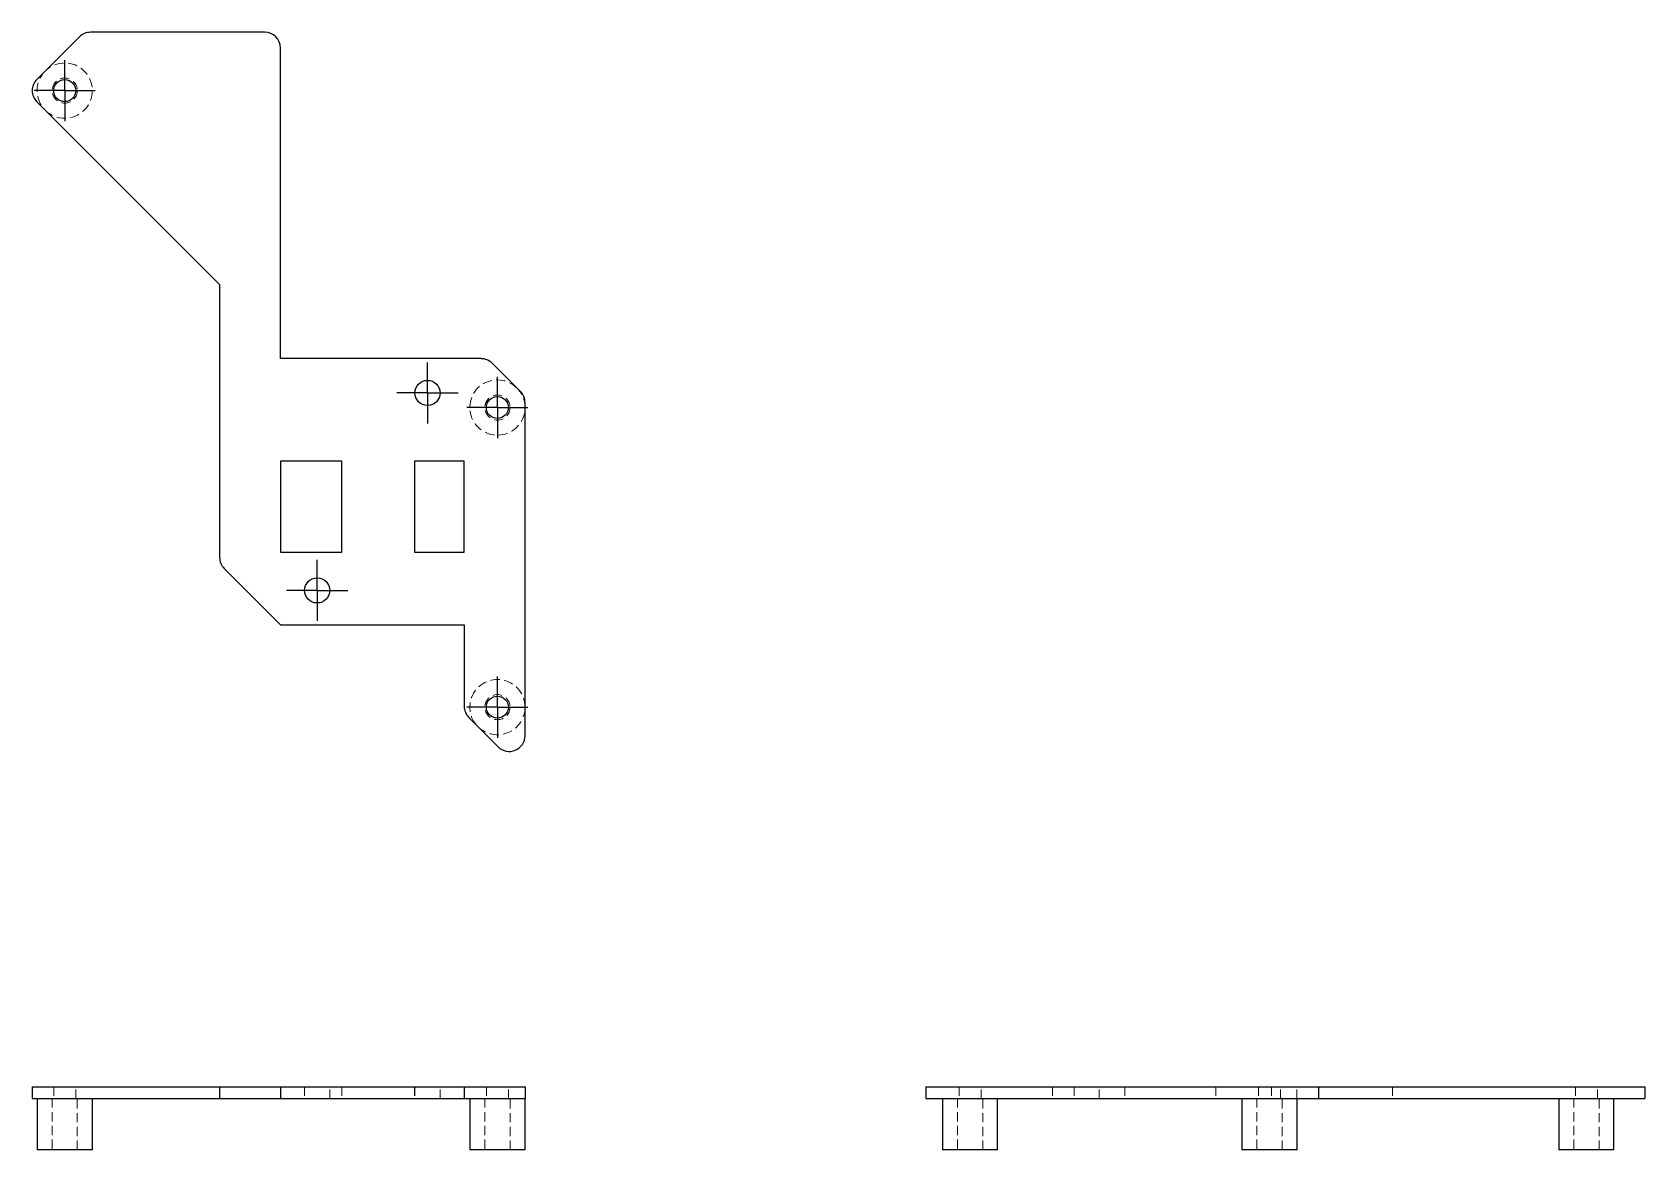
# Model space of a CAD drawing. Header units: millimetres. Extents: x 49 to 273, y 53 to 208.
import ezdxf

# ---------------------------------------------------------------- set-up
doc = ezdxf.new("R2010")
doc.units = ezdxf.units.MM
doc.linetypes.add('HIDDEN', pattern=[1.905, 1.27, -0.635])
doc.layers.add('10', color=7, linetype='Continuous')

# ---------------------------------------------------------------- blocks, each defined once
blk = doc.blocks.new('SW_CENTERMARKSYMBOL_0')
at = {"layer": '10', "color": 0}
for p, q in [((0, 2.5), (0, 4.25)), ((0, 0), (0, 2.5)), ((-2.5, 0), (-4.25, 0)), ((0, 0), (-2.5, 0)), ((0, 0), (0, -2.5)), ((0, 0), (2.5, 0)), ((2.5, 0), (4.25, 0)), ((0, -2.5), (0, -4.25))]:
    blk.add_line(p, q, dxfattribs=at)
blk = doc.blocks.new('SW_CENTERMARKSYMBOL_1')
at = {"layer": '10', "color": 0}
for p, q in [((0, 2.5), (0, 4.25)), ((0, 0), (0, 2.5)), ((-2.5, 0), (-4.25, 0)), ((0, 0), (-2.5, 0)), ((0, 0), (0, -2.5)), ((0, 0), (2.5, 0)), ((2.5, 0), (4.25, 0)), ((0, -2.5), (0, -4.25))]:
    blk.add_line(p, q, dxfattribs=at)
blk = doc.blocks.new('SW_CENTERMARKSYMBOL_2')
at = {"layer": '10', "color": 0}
for p, q in [((0, 2.5), (0, 4.25)), ((0, 0), (0, 2.5)), ((-2.5, 0), (-4.25, 0)), ((0, 0), (-2.5, 0)), ((0, 0), (0, -2.5)), ((0, 0), (2.5, 0)), ((2.5, 0), (4.25, 0)), ((0, -2.5), (0, -4.25))]:
    blk.add_line(p, q, dxfattribs=at)
blk = doc.blocks.new('SW_CENTERMARKSYMBOL_3')
at = {"layer": '10', "color": 0}
for p, q in [((0, 2.5), (0, 4.25)), ((0, 0), (0, 2.5)), ((-2.5, 0), (-4.25, 0)), ((0, 0), (-2.5, 0)), ((0, 0), (0, -2.5)), ((0, 0), (2.5, 0)), ((2.5, 0), (4.25, 0)), ((0, -2.5), (0, -4.25))]:
    blk.add_line(p, q, dxfattribs=at)
blk = doc.blocks.new('SW_CENTERMARKSYMBOL_4')
at = {"layer": '10', "color": 0}
for p, q in [((0, 2.5), (0, 4.25)), ((0, 0), (0, 2.5)), ((-2.5, 0), (-4.25, 0)), ((0, 0), (-2.5, 0)), ((0, 0), (0, -2.5)), ((0, 0), (2.5, 0)), ((2.5, 0), (4.25, 0)), ((0, -2.5), (0, -4.25))]:
    blk.add_line(p, q, dxfattribs=at)

msp = doc.modelspace()

# ---------------------------------------------------------------- linework, layer by layer
at = {"color": 7, "linetype": 'Continuous', "lineweight": 25}
for p, q in [((55.29, 207.36), (49.37, 201.44)), ((81.07, 208), (56.84, 208)), ((83.26, 162.62), (83.26, 205.81)), ((49.37, 198.34), (74.79, 172.92)), ((74.79, 172.92), (74.79, 134.99)), ((111.15, 162.62), (83.26, 162.62)), ((116.63, 158.05), (112.7, 161.97)), ((117.27, 110.19), (117.27, 156.5)), ((91.81, 148.36), (83.26, 148.36)), ((83.26, 148.36), (83.26, 135.7)), ((91.81, 135.7), (91.81, 148.36)), ((108.8, 148.36), (101.89, 148.36)), ((101.89, 148.36), (101.89, 135.7)), ((108.8, 135.7), (108.8, 148.36)), ((83.26, 135.7), (91.81, 135.7)), ((101.89, 135.7), (108.8, 135.7)), ((75.43, 133.44), (83.26, 125.62)), ((83.26, 125.62), (108.8, 125.62)), ((108.8, 125.62), (108.8, 114.28)), ((109.44, 112.73), (113.53, 108.64)), ((48.73, 61.38), (48.73, 59.74)), ((48.73, 61.38), (49.37, 61.38)), ((49.37, 61.38), (74.79, 61.38)), ((74.79, 61.38), (74.79, 59.74)), ((74.79, 61.38), (75.43, 61.38)), ((75.43, 61.38), (83.26, 61.38)), ((83.26, 61.38), (83.26, 59.74)), ((83.26, 61.38), (108.8, 61.38)), ((108.8, 61.38), (108.8, 59.74)), ((108.8, 61.38), (109.44, 61.38)), ((109.44, 61.38), (113.53, 61.38)), ((113.53, 61.38), (117.27, 61.38)), ((117.27, 61.38), (117.27, 59.74)), ((173, 61.38), (173, 59.74)), ((173, 61.38), (175.19, 61.38)), ((175.19, 61.38), (221.5, 61.38)), ((221.5, 61.38), (223.05, 61.38)), ((223.05, 61.38), (226.97, 61.38)), ((226.97, 61.38), (227.62, 61.38)), ((227.62, 61.38), (227.62, 59.74)), ((227.62, 61.38), (270.81, 61.38)), ((270.81, 61.38), (273, 61.38)), ((273, 61.38), (273, 59.74)), ((48.73, 59.74), (49.37, 59.74)), ((49.37, 59.74), (50.54, 59.74)), ((49.41, 59.74), (49.41, 52.62)), ((50.54, 59.74), (74.79, 59.74)), ((57.09, 52.62), (57.09, 59.74)), ((74.79, 59.74), (75.43, 59.74)), ((75.43, 59.74), (83.26, 59.74)), ((83.26, 59.74), (108.8, 59.74)), ((108.8, 59.74), (109.44, 59.74)), ((109.44, 59.74), (110.7, 59.74)), ((109.6, 59.74), (109.6, 52.62)), ((109.6, 59.74), (109.6, 52.62)), ((110.74, 59.74), (113.53, 59.74)), ((113.53, 59.74), (117.27, 59.74)), ((117.27, 52.62), (117.27, 59.74)), ((173, 59.74), (175.19, 59.74)), ((175.19, 59.74), (179.16, 59.74)), ((175.33, 59.74), (175.33, 52.62)), ((179.16, 59.74), (220.82, 59.74)), ((183, 52.62), (183, 59.74)), ((216.98, 59.74), (216.98, 52.62)), ((220.82, 59.74), (221.5, 59.74)), ((221.5, 59.74), (223.05, 59.74)), ((223.05, 59.74), (223.53, 59.74)), ((223.53, 59.74), (226.97, 59.74)), ((224.66, 52.62), (224.66, 59.74)), ((226.97, 59.74), (227.62, 59.74)), ((227.62, 59.74), (270.81, 59.74)), ((261.05, 59.74), (261.05, 52.62)), ((268.72, 52.62), (268.72, 59.74)), ((270.81, 59.74), (273, 59.74)), ((57.09, 52.62), (49.41, 52.62)), ((117.27, 52.62), (109.6, 52.62)), ((183, 52.62), (175.33, 52.62)), ((224.66, 52.62), (216.98, 52.62)), ((268.72, 52.62), (261.05, 52.62))]:
    msp.add_line(p, q, dxfattribs=at)
at = {"color": 7, "linetype": 'HIDDEN', "lineweight": 18}
for p, q in [((51.71, 61.38), (51.71, 59.74)), ((54.78, 59.74), (54.78, 61.38)), ((83.26, 61.38), (83.26, 59.74)), ((86.6, 61.38), (86.6, 59.74)), ((90.11, 59.74), (90.11, 61.38)), ((91.81, 61.38), (91.81, 59.74)), ((101.89, 61.38), (101.89, 59.74)), ((101.95, 61.38), (101.95, 59.74)), ((105.46, 59.74), (105.46, 61.38)), ((111.9, 61.38), (111.9, 59.74)), ((111.9, 61.38), (111.9, 59.74)), ((114.97, 59.74), (114.97, 61.38)), ((114.97, 59.74), (114.97, 61.38)), ((177.63, 61.38), (177.63, 59.74)), ((180.7, 59.74), (180.7, 61.38)), ((190.62, 61.38), (190.62, 59.74)), ((193.63, 61.38), (193.63, 59.74)), ((197.14, 59.74), (197.14, 61.38)), ((200.7, 61.38), (200.7, 59.74)), ((213.36, 61.38), (213.36, 59.74)), ((219.28, 61.38), (219.28, 59.74)), ((221.09, 61.38), (221.09, 59.74)), ((222.35, 59.74), (222.35, 61.38)), ((224.6, 59.74), (224.6, 61.38)), ((237.92, 61.38), (237.92, 59.74)), ((263.35, 61.38), (263.35, 59.74)), ((266.42, 59.74), (266.42, 61.38)), ((51.5, 59.74), (51.5, 52.62)), ((55, 52.62), (55, 59.74)), ((110.7, 59.74), (110.74, 59.74)), ((111.68, 59.74), (111.68, 52.62)), ((111.68, 59.74), (111.68, 52.62)), ((115.19, 52.62), (115.19, 59.74)), ((115.19, 52.62), (115.19, 59.74)), ((177.41, 59.74), (177.41, 52.62)), ((180.92, 52.62), (180.92, 59.74)), ((219.07, 59.74), (219.07, 52.62)), ((222.57, 52.62), (222.57, 59.74)), ((263.13, 59.74), (263.13, 52.62)), ((266.64, 52.62), (266.64, 59.74))]:
    msp.add_line(p, q, dxfattribs=at)
for centre in [(53.25, 199.89), (113.43, 155.82), (113.43, 114.16)]:
    msp.add_circle(centre, 1.75, dxfattribs=at)
at = {"color": 7, "linetype": 'Continuous', "lineweight": 25}
for centre, radius in [((53.25, 199.89), 1.53), ((103.7, 157.85), 1.75), ((113.43, 155.82), 1.53), ((88.36, 130.39), 1.75), ((113.43, 114.16), 1.53)]:
    msp.add_circle(centre, radius, dxfattribs=at)
for centre, start, end in [((56.84, 205.81), 90, 135), ((81.07, 205.81), 0, 90), ((50.92, 199.89), 135, 225.0192), ((111.15, 160.42), 45, 90), ((115.08, 156.5), 0, 45), ((76.98, 134.99), 180, 225), ((110.99, 114.28), 180, 224.9983), ((115.08, 110.19), 224.9983, 0)]:
    msp.add_arc(centre, 2.19, start, end, dxfattribs=at)
at = {"color": 7, "linetype": 'HIDDEN', "lineweight": 18}
for centre, start, end in [((53.25, 199.89), 135, 225), ((53.25, 199.89), 225, 135), ((113.43, 155.82), 45, 0), ((113.43, 155.82), 0, 45), ((113.43, 114.16), 0, 224.5444), ((113.43, 114.16), 225.4523, 0)]:
    msp.add_arc(centre, 3.84, start, end, dxfattribs=at)

# ---------------------------------------------------------------- block references
at = {"layer": '10'}
for name, p in [('SW_CENTERMARKSYMBOL_4', (53.25, 199.89)), ('SW_CENTERMARKSYMBOL_3', (103.7, 157.85)), ('SW_CENTERMARKSYMBOL_2', (113.43, 155.82)), ('SW_CENTERMARKSYMBOL_1', (88.36, 130.39)), ('SW_CENTERMARKSYMBOL_0', (113.43, 114.16))]:
    msp.add_blockref(name, p, dxfattribs=at)

doc.saveas('drawing.dxf')
